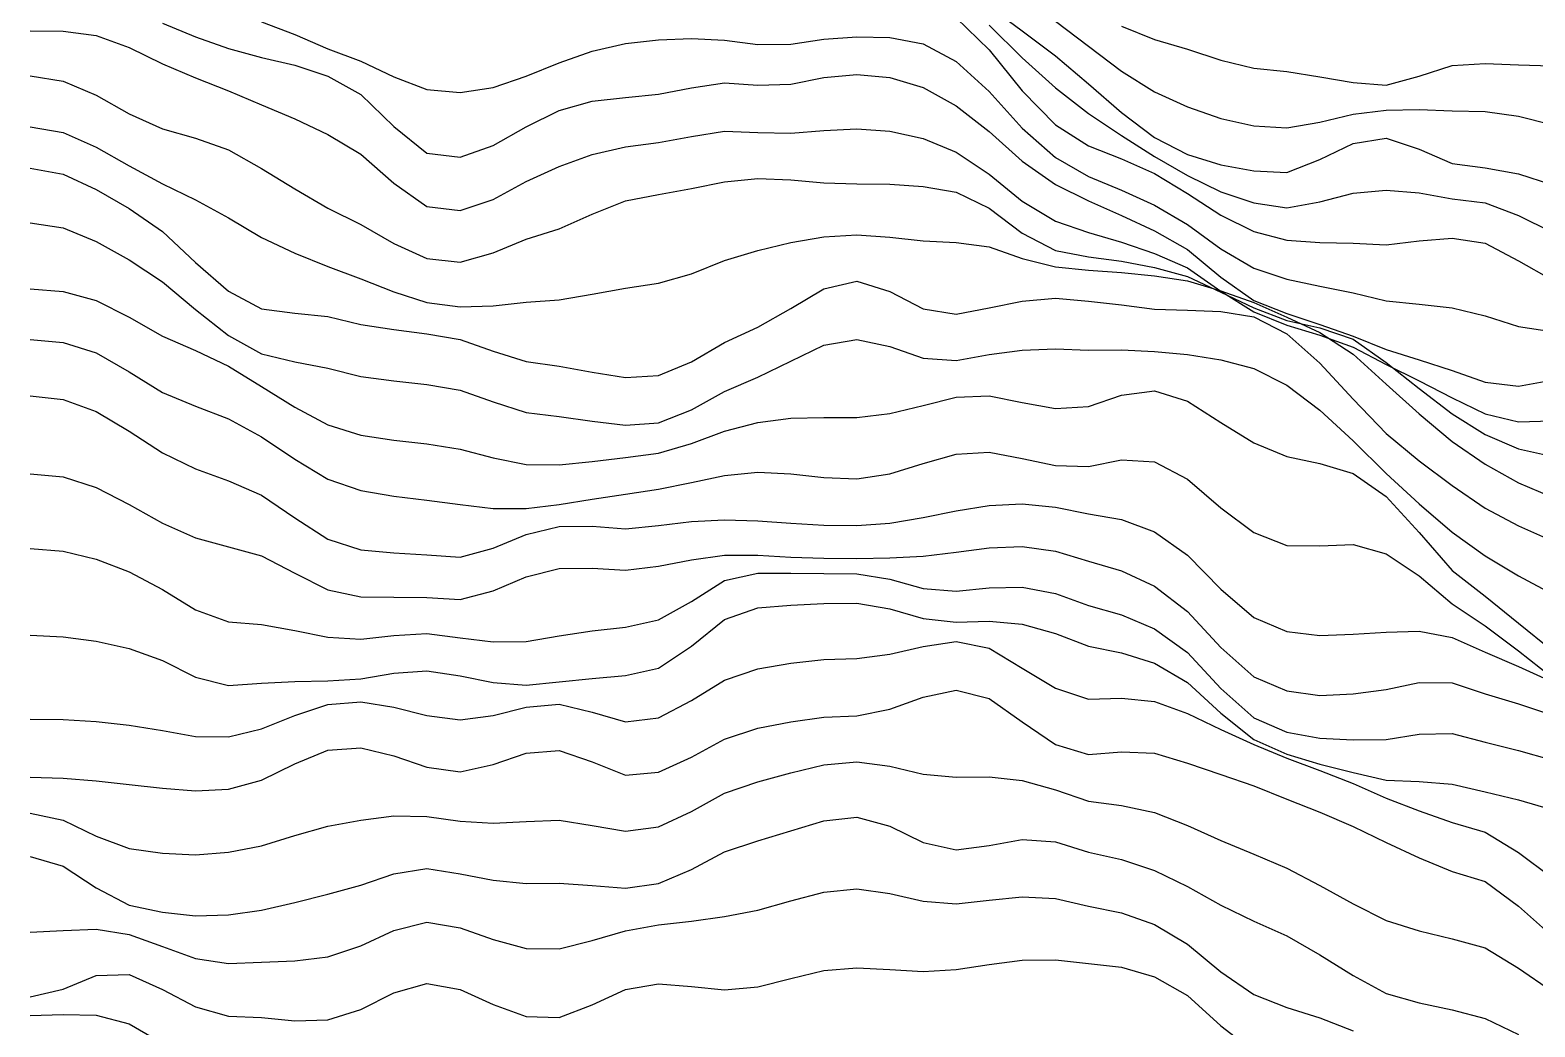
# Model space of a CAD drawing. Header units: metres. Extents: x 0 to 1200, y 54 to 769.
# Drawn here: x 0 to 182.6, y 176.8 to 297.8 of the extents above; entities that cross this region are included whole.
import ezdxf

# ---------------------------------------------------------------- set-up
doc = ezdxf.new("R2010")
doc.units = ezdxf.units.M

msp = doc.modelspace()

# ---------------------------------------------------------------- linework, layer by layer
for p, q in [((116.388016, 300.7182), (120.4014, 297.75162)), ((0, 297.76056), (4.013378, 297.68835)), ((4.013378, 297.68835), (8.026756, 297.17798)), ((16.053513, 298.68954), (20.06689, 296.99707)), ((28.093647, 298.8362), (32.107025, 297.28635)), ((112.37463, 299.31473), (116.388016, 295.41843)), ((116.388016, 298.44873), (120.4014, 294.48315)), ((120.4014, 297.75162), (124.41478, 294.69678)), ((124.41478, 298.91458), (128.42816, 295.8671)), ((132.44154, 298.32196), (136.45493, 296.70282)), ((8.026756, 297.17798), (12.040134, 295.71405)), ((20.06689, 296.99707), (24.080269, 295.59912)), ((32.107025, 297.28635), (36.120403, 295.57822)), ((68.22743, 295.2629), (72.240814, 296.194)), ((72.240814, 296.194), (76.254196, 296.6711)), ((76.254196, 296.6711), (80.26758, 296.81857)), ((80.26758, 296.81857), (84.28096, 296.6267)), ((84.28096, 296.6267), (88.29434, 296.08432)), ((88.29434, 296.08432), (92.307724, 296.12067)), ((92.307724, 296.12067), (96.321106, 296.72897)), ((96.321106, 296.72897), (100.33449, 297.024)), ((100.33449, 297.024), (104.34787, 296.9297)), ((104.34787, 296.9297), (108.36125, 296.16257)), ((108.36125, 296.16257), (112.37463, 294.01263)), ((128.42816, 295.8671), (132.44154, 292.8614)), ((136.45493, 296.70282), (140.4683, 295.52878)), ((12.040134, 295.71405), (16.053513, 293.72116)), ((24.080269, 295.59912), (28.093647, 294.5225)), ((28.093647, 294.5225), (32.107025, 293.5733)), ((36.120403, 295.57822), (40.13378, 294.06393)), ((40.13378, 294.06393), (44.14716, 292.15216)), ((64.21405, 293.85016), (68.22743, 295.2629)), ((112.37463, 294.01263), (116.388016, 290.37097)), ((116.388016, 295.41843), (120.4014, 290.46912)), ((120.4014, 294.48315), (124.41478, 290.82916)), ((124.41478, 294.69678), (128.42816, 291.32803)), ((140.4683, 295.52878), (144.48169, 294.17804)), ((144.48169, 294.17804), (148.49507, 293.2164)), ((0, 292.27676), (4.013378, 291.63644)), ((16.053513, 293.72116), (20.06689, 292.04706)), ((32.107025, 293.5733), (36.120403, 292.25946)), ((36.120403, 292.25946), (40.13378, 290.00195)), ((56.187294, 290.8751), (60.200672, 292.2246)), ((60.200672, 292.2246), (64.21405, 293.85016)), ((96.321106, 292.08124), (100.33449, 292.46063)), ((100.33449, 292.46063), (104.34787, 292.08307)), ((132.44154, 292.8614), (136.45493, 290.3239)), ((148.49507, 293.2164), (152.50845, 292.82233)), ((152.50845, 292.82233), (156.52184, 292.17877)), ((156.52184, 292.17877), (160.53522, 291.46402)), ((164.5486, 291.16656), (168.56198, 292.23358)), ((168.56198, 292.23358), (172.57536, 293.52704)), ((172.57536, 293.52704), (176.58875, 293.77417)), ((176.58875, 293.77417), (180.60213, 293.61282)), ((180.60213, 293.61282), (184.61551, 293.50287)), ((4.013378, 291.63644), (8.026756, 289.9184)), ((20.06689, 292.04706), (24.080269, 290.4552)), ((24.080269, 290.4552), (28.093647, 288.75943)), ((44.14716, 292.15216), (48.160538, 290.63092)), ((48.160538, 290.63092), (52.173916, 290.2516)), ((52.173916, 290.2516), (56.187294, 290.8751)), ((76.254196, 290.05014), (80.26758, 290.81503)), ((80.26758, 290.81503), (84.28096, 291.43335)), ((84.28096, 291.43335), (88.29434, 291.13055)), ((88.29434, 291.13055), (92.307724, 291.27182)), ((92.307724, 291.27182), (96.321106, 292.08124)), ((104.34787, 292.08307), (108.36125, 290.85764)), ((108.36125, 290.85764), (112.37463, 288.6427)), ((116.388016, 290.37097), (120.4014, 285.938)), ((120.4014, 290.46912), (124.41478, 286.34775)), ((124.41478, 290.82916), (128.42816, 287.72574)), ((128.42816, 291.32803), (132.44154, 287.84503)), ((160.53522, 291.46402), (164.5486, 291.16656)), ((8.026756, 289.9184), (12.040134, 287.687)), ((28.093647, 288.75943), (32.107025, 287.0573)), ((40.13378, 290.00195), (44.14716, 286.11084)), ((64.21405, 288.0718), (68.22743, 289.19595)), ((68.22743, 289.19595), (72.240814, 289.65338)), ((72.240814, 289.65338), (76.254196, 290.05014)), ((112.37463, 288.6427), (116.388016, 285.51062)), ((136.45493, 290.3239), (140.4683, 288.5108)), ((12.040134, 287.687), (16.053513, 285.8446)), ((32.107025, 287.0573), (36.120403, 285.15906)), ((60.200672, 286.1021), (64.21405, 288.0718)), ((128.42816, 287.72574), (132.44154, 285.03207)), ((132.44154, 287.84503), (136.45493, 284.79535)), ((140.4683, 288.5108), (144.48169, 287.10837)), ((144.48169, 287.10837), (148.49507, 286.2215)), ((156.52184, 286.65332), (160.53522, 287.6167)), ((160.53522, 287.6167), (164.5486, 288.11148)), ((164.5486, 288.11148), (168.56198, 288.18704)), ((168.56198, 288.18704), (172.57536, 288.03436)), ((172.57536, 288.03436), (176.58875, 287.93137)), ((176.58875, 287.93137), (180.60213, 287.36578)), ((180.60213, 287.36578), (184.61551, 286.37396)), ((0, 286.08374), (4.013378, 285.40408)), ((4.013378, 285.40408), (8.026756, 283.60678)), ((16.053513, 285.8446), (20.06689, 284.72244)), ((36.120403, 285.15906), (40.13378, 282.77707)), ((44.14716, 286.11084), (48.160538, 282.90796)), ((56.187294, 283.82486), (60.200672, 286.1021)), ((76.254196, 284.2033), (80.26758, 284.9311)), ((80.26758, 284.9311), (84.28096, 285.54953)), ((84.28096, 285.54953), (88.29434, 285.39578)), ((88.29434, 285.39578), (92.307724, 285.33612)), ((92.307724, 285.33612), (96.321106, 285.66223)), ((96.321106, 285.66223), (100.33449, 285.82767)), ((100.33449, 285.82767), (104.34787, 285.5658)), ((104.34787, 285.5658), (108.36125, 284.66858)), ((116.388016, 285.51062), (120.4014, 281.9098)), ((120.4014, 285.938), (124.41478, 282.35602)), ((124.41478, 286.34775), (128.42816, 283.78943)), ((132.44154, 285.03207), (136.45493, 282.48438)), ((148.49507, 286.2215), (152.50845, 285.96326)), ((152.50845, 285.96326), (156.52184, 286.65332)), ((8.026756, 283.60678), (12.040134, 281.33542)), ((20.06689, 284.72244), (24.080269, 283.30142)), ((24.080269, 283.30142), (28.093647, 281.01898)), ((52.173916, 282.4006), (56.187294, 283.82486)), ((68.22743, 282.72742), (72.240814, 283.667)), ((72.240814, 283.667), (76.254196, 284.2033)), ((108.36125, 284.66858), (112.37463, 282.9998)), ((128.42816, 283.78943), (132.44154, 282.2129)), ((136.45493, 284.79535), (140.4683, 282.71112)), ((156.52184, 282.12167), (160.53522, 284.07043)), ((160.53522, 284.07043), (164.5486, 284.69785)), ((164.5486, 284.69785), (168.56198, 283.39594)), ((168.56198, 283.39594), (172.57536, 281.62982)), ((12.040134, 281.33542), (16.053513, 279.18475)), ((40.13378, 282.77707), (44.14716, 279.25052)), ((48.160538, 282.90796), (52.173916, 282.4006)), ((60.200672, 279.45575), (64.21405, 281.2826)), ((64.21405, 281.2826), (68.22743, 282.72742)), ((112.37463, 282.9998), (116.388016, 280.34784)), ((120.4014, 281.9098), (124.41478, 279.0962)), ((124.41478, 282.35602), (128.42816, 280.06067)), ((132.44154, 282.2129), (136.45493, 280.43506)), ((136.45493, 282.48438), (140.4683, 280.16168)), ((140.4683, 282.71112), (144.48169, 281.4823)), ((144.48169, 281.4823), (148.49507, 280.7641)), ((152.50845, 280.56046), (156.52184, 282.12167)), ((172.57536, 281.62982), (176.58875, 281.11328)), ((0, 281.08066), (4.013378, 280.3576)), ((4.013378, 280.3576), (8.026756, 278.47626)), ((28.093647, 281.01898), (32.107025, 278.54425)), ((56.187294, 277.2864), (60.200672, 279.45575)), ((80.26758, 278.613), (84.28096, 279.42245)), ((84.28096, 279.42245), (88.29434, 279.8137)), ((88.29434, 279.8137), (92.307724, 279.6664)), ((92.307724, 279.6664), (96.321106, 279.31012)), ((116.388016, 280.34784), (120.4014, 277.04538)), ((128.42816, 280.06067), (132.44154, 278.40906)), ((136.45493, 280.43506), (140.4683, 278.0127)), ((140.4683, 280.16168), (144.48169, 278.20798)), ((148.49507, 280.7641), (152.50845, 280.56046)), ((176.58875, 281.11328), (180.60213, 280.39288)), ((180.60213, 280.39288), (184.61551, 279.08826)), ((8.026756, 278.47626), (12.040134, 276.1756)), ((16.053513, 279.18475), (20.06689, 277.2138)), ((32.107025, 278.54425), (36.120403, 276.22177)), ((44.14716, 279.25052), (48.160538, 276.4158)), ((72.240814, 277.1239), (76.254196, 277.8736)), ((76.254196, 277.8736), (80.26758, 278.613)), ((96.321106, 279.31012), (100.33449, 279.15027)), ((100.33449, 279.15027), (104.34787, 279.11984)), ((104.34787, 279.11984), (108.36125, 278.8483)), ((108.36125, 278.8483), (112.37463, 278.1388)), ((112.37463, 278.1388), (116.388016, 276.22406)), ((124.41478, 279.0962), (128.42816, 277.11703)), ((132.44154, 278.40906), (136.45493, 276.5959)), ((140.4683, 278.0127), (144.48169, 275.37225)), ((144.48169, 278.20798), (148.49507, 276.85367)), ((156.52184, 276.97195), (160.53522, 278.05124)), ((160.53522, 278.05124), (164.5486, 278.41125)), ((164.5486, 278.41125), (168.56198, 278.06003)), ((168.56198, 278.06003), (172.57536, 277.36606)), ((12.040134, 276.1756), (16.053513, 273.3654)), ((20.06689, 277.2138), (24.080269, 275.04178)), ((36.120403, 276.22177), (40.13378, 274.22958)), ((48.160538, 276.4158), (52.173916, 275.9174)), ((52.173916, 275.9174), (56.187294, 277.2864)), ((68.22743, 275.47766), (72.240814, 277.1239)), ((116.388016, 276.22406), (120.4014, 273.17816)), ((120.4014, 277.04538), (124.41478, 274.64865)), ((128.42816, 277.11703), (132.44154, 275.31677)), ((136.45493, 276.5959), (140.4683, 274.2384)), ((148.49507, 276.85367), (152.50845, 276.25235)), ((152.50845, 276.25235), (156.52184, 276.97195)), ((172.57536, 277.36606), (176.58875, 276.84537)), ((176.58875, 276.84537), (180.60213, 275.3409)), ((0, 274.4502), (4.013378, 273.8359)), ((24.080269, 275.04178), (28.093647, 272.64908)), ((40.13378, 274.22958), (44.14716, 271.9146)), ((64.21405, 273.72253), (68.22743, 275.47766)), ((124.41478, 274.64865), (128.42816, 273.27448)), ((132.44154, 275.31677), (136.45493, 273.4446)), ((140.4683, 274.2384), (144.48169, 271.27185)), ((144.48169, 275.37225), (148.49507, 273.38055)), ((180.60213, 275.3409), (184.61551, 273.34598)), ((4.013378, 273.8359), (8.026756, 272.1704)), ((8.026756, 272.1704), (12.040134, 269.9586)), ((16.053513, 273.3654), (20.06689, 269.6295)), ((28.093647, 272.64908), (32.107025, 270.75305)), ((56.187294, 270.77518), (60.200672, 272.46655)), ((60.200672, 272.46655), (64.21405, 273.72253)), ((92.307724, 272.02728), (96.321106, 272.73392)), ((96.321106, 272.73392), (100.33449, 272.96393)), ((100.33449, 272.96393), (104.34787, 272.70728)), ((104.34787, 272.70728), (108.36125, 272.23853)), ((108.36125, 272.23853), (112.37463, 272.0536)), ((120.4014, 273.17816), (124.41478, 271.0896)), ((128.42816, 273.27448), (132.44154, 272.07687)), ((136.45493, 273.4446), (140.4683, 271.19873)), ((148.49507, 273.38055), (152.50845, 272.34775)), ((152.50845, 272.34775), (156.52184, 272.0287)), ((164.5486, 271.77393), (168.56198, 272.25766)), ((168.56198, 272.25766), (172.57536, 272.58484)), ((172.57536, 272.58484), (176.58875, 271.97452)), ((32.107025, 270.75305), (36.120403, 269.1315)), ((44.14716, 271.9146), (48.160538, 270.092)), ((52.173916, 269.66272), (56.187294, 270.77518)), ((84.28096, 269.84692), (88.29434, 271.07974)), ((88.29434, 271.07974), (92.307724, 272.02728)), ((112.37463, 272.0536), (116.388016, 271.50494)), ((116.388016, 271.50494), (120.4014, 270.10565)), ((124.41478, 271.0896), (128.42816, 270.30682)), ((128.42816, 270.30682), (132.44154, 269.78033)), ((132.44154, 272.07687), (136.45493, 270.71857)), ((136.45493, 270.71857), (140.4683, 268.95575)), ((140.4683, 271.19873), (144.48169, 267.8279)), ((144.48169, 271.27185), (148.49507, 268.9101)), ((156.52184, 272.0287), (160.53522, 271.94592)), ((160.53522, 271.94592), (164.5486, 271.77393)), ((176.58875, 271.97452), (180.60213, 269.81595)), ((12.040134, 269.9586), (16.053513, 267.26065)), ((20.06689, 269.6295), (24.080269, 266.15298)), ((36.120403, 269.1315), (40.13378, 267.6421)), ((48.160538, 270.092), (52.173916, 269.66272)), ((80.26758, 268.25946), (84.28096, 269.84692)), ((120.4014, 270.10565), (124.41478, 269.0941)), ((124.41478, 269.0941), (128.42816, 268.6709)), ((128.42816, 268.6709), (132.44154, 268.41534)), ((132.44154, 269.78033), (136.45493, 269.0305)), ((136.45493, 269.0305), (140.4683, 267.91492)), ((140.4683, 268.95575), (144.48169, 266.13574)), ((148.49507, 268.9101), (152.50845, 267.5987)), ((180.60213, 269.81595), (184.61551, 267.56265)), ((16.053513, 267.26065), (20.06689, 263.9267)), ((40.13378, 267.6421), (44.14716, 266.05615)), ((72.240814, 266.5127), (76.254196, 267.09122)), ((76.254196, 267.09122), (80.26758, 268.25946)), ((96.321106, 266.44016), (100.33449, 267.33398)), ((100.33449, 267.33398), (104.34787, 266.10355)), ((132.44154, 268.41534), (136.45493, 267.98386)), ((136.45493, 267.98386), (140.4683, 267.3871)), ((140.4683, 267.91492), (144.48169, 266.0107)), ((140.4683, 267.3871), (144.48169, 266.19205)), ((144.48169, 267.8279), (148.49507, 265.01523)), ((152.50845, 267.5987), (156.52184, 266.7378)), ((156.52184, 266.7378), (160.53522, 265.9278)), ((0, 266.43433), (4.013378, 266.1137)), ((4.013378, 266.1137), (8.026756, 265.01086)), ((8.026756, 265.01086), (12.040134, 262.96445)), ((24.080269, 266.15298), (28.093647, 264.00104)), ((44.14716, 266.05615), (48.160538, 264.76553)), ((56.187294, 264.3585), (60.200672, 264.7973)), ((60.200672, 264.7973), (64.21405, 265.09476)), ((64.21405, 265.09476), (68.22743, 265.7581)), ((68.22743, 265.7581), (72.240814, 266.5127)), ((92.307724, 264.04755), (96.321106, 266.44016)), ((104.34787, 266.10355), (108.36125, 264.00488)), ((116.388016, 264.134), (120.4014, 264.9415)), ((120.4014, 264.9415), (124.41478, 265.30212)), ((124.41478, 265.30212), (128.42816, 264.9426)), ((128.42816, 264.9426), (132.44154, 264.47003)), ((144.48169, 266.19205), (148.49507, 264.74817)), ((144.48169, 266.13574), (148.49507, 263.63516)), ((144.48169, 266.0107), (148.49507, 264.10825)), ((148.49507, 265.01523), (152.50845, 263.43555)), ((160.53522, 265.9278), (164.5486, 264.9777)), ((164.5486, 264.9777), (168.56198, 264.57767)), ((12.040134, 262.96445), (16.053513, 260.6807)), ((20.06689, 263.9267), (24.080269, 260.7595)), ((28.093647, 264.00104), (32.107025, 263.4635)), ((32.107025, 263.4635), (36.120403, 263.071)), ((36.120403, 263.071), (40.13378, 262.0948)), ((48.160538, 264.76553), (52.173916, 264.22827)), ((52.173916, 264.22827), (56.187294, 264.3585)), ((88.29434, 261.76242), (92.307724, 264.04755)), ((108.36125, 264.00488), (112.37463, 263.33173)), ((112.37463, 263.33173), (116.388016, 264.134)), ((132.44154, 264.47003), (136.45493, 263.9566)), ((136.45493, 263.9566), (140.4683, 263.8187)), ((140.4683, 263.8187), (144.48169, 263.68372)), ((144.48169, 263.68372), (148.49507, 263.03854)), ((148.49507, 264.74817), (152.50845, 262.98022)), ((148.49507, 264.10825), (152.50845, 262.561)), ((148.49507, 263.63516), (152.50845, 262.02188)), ((148.49507, 263.03854), (152.50845, 260.95874)), ((152.50845, 263.43555), (156.52184, 262.0872)), ((152.50845, 262.98022), (156.52184, 261.1023)), ((168.56198, 264.57767), (172.57536, 264.10602)), ((172.57536, 264.10602), (176.58875, 263.123)), ((176.58875, 263.123), (180.60213, 261.84836)), ((40.13378, 262.0948), (44.14716, 261.47375)), ((44.14716, 261.47375), (48.160538, 260.96948)), ((84.28096, 259.90594), (88.29434, 261.76242)), ((152.50845, 262.561), (156.52184, 261.69974)), ((152.50845, 262.02188), (156.52184, 260.80762)), ((156.52184, 262.0872), (160.53522, 260.65512)), ((156.52184, 261.69974), (160.53522, 260.3095)), ((180.60213, 261.84836), (184.61551, 261.22366)), ((0, 260.28033), (4.013378, 259.90613)), ((4.013378, 259.90613), (8.026756, 258.6382)), ((16.053513, 260.6807), (20.06689, 258.93124)), ((24.080269, 260.7595), (28.093647, 258.51752)), ((48.160538, 260.96948), (52.173916, 260.27106)), ((52.173916, 260.27106), (56.187294, 258.86774)), ((80.26758, 257.55515), (84.28096, 259.90594)), ((92.307724, 257.63043), (96.321106, 259.57285)), ((96.321106, 259.57285), (100.33449, 260.2874)), ((100.33449, 260.2874), (104.34787, 259.4278)), ((104.34787, 259.4278), (108.36125, 258.00732)), ((152.50845, 260.95874), (156.52184, 257.38196)), ((156.52184, 261.1023), (160.53522, 258.49268)), ((156.52184, 260.80762), (160.53522, 259.34912)), ((160.53522, 260.65512), (164.5486, 259.0599)), ((160.53522, 260.3095), (164.5486, 257.47223)), ((160.53522, 259.34912), (164.5486, 257.25372)), ((8.026756, 258.6382), (12.040134, 256.33167)), ((20.06689, 258.93124), (24.080269, 257.03583)), ((28.093647, 258.51752), (32.107025, 257.54636)), ((32.107025, 257.54636), (36.120403, 256.78894)), ((56.187294, 258.86774), (60.200672, 257.5959)), ((60.200672, 257.5959), (64.21405, 257.04373)), ((76.254196, 255.90869), (80.26758, 257.55515)), ((88.29434, 255.68117), (92.307724, 257.63043)), ((108.36125, 258.00732), (112.37463, 257.72058)), ((112.37463, 257.72058), (116.388016, 258.43713)), ((116.388016, 258.43713), (120.4014, 258.97006)), ((120.4014, 258.97006), (124.41478, 259.14682)), ((124.41478, 259.14682), (128.42816, 258.96268)), ((128.42816, 258.96268), (132.44154, 258.99918)), ((132.44154, 258.99918), (136.45493, 258.7983)), ((136.45493, 258.7983), (140.4683, 258.4507)), ((140.4683, 258.4507), (144.48169, 257.7923)), ((144.48169, 257.7923), (148.49507, 256.74753)), ((160.53522, 258.49268), (164.5486, 254.85048)), ((164.5486, 259.0599), (168.56198, 257.81177)), ((168.56198, 257.81177), (172.57536, 256.5042)), ((12.040134, 256.33167), (16.053513, 253.85426)), ((24.080269, 257.03583), (28.093647, 254.5626)), ((36.120403, 256.78894), (40.13378, 255.7839)), ((40.13378, 255.7839), (44.14716, 255.24469)), ((64.21405, 257.04373), (68.22743, 256.30392)), ((68.22743, 256.30392), (72.240814, 255.64517)), ((72.240814, 255.64517), (76.254196, 255.90869)), ((84.28096, 253.94057), (88.29434, 255.68117)), ((148.49507, 256.74753), (152.50845, 254.74347)), ((156.52184, 257.38196), (160.53522, 253.0243)), ((164.5486, 257.47223), (168.56198, 254.33038)), ((164.5486, 257.25372), (168.56198, 255.24722)), ((172.57536, 256.5042), (176.58875, 255.09872)), ((16.053513, 253.85426), (20.06689, 252.18465)), ((28.093647, 254.5626), (32.107025, 252.03375)), ((44.14716, 255.24469), (48.160538, 254.82037)), ((48.160538, 254.82037), (52.173916, 254.12567)), ((52.173916, 254.12567), (56.187294, 252.69275)), ((80.26758, 251.72974), (84.28096, 253.94057)), ((132.44154, 253.52048), (136.45493, 254.04164)), ((136.45493, 254.04164), (140.4683, 252.77931)), ((152.50845, 254.74347), (156.52184, 251.70833)), ((164.5486, 254.85048), (168.56198, 251.25943)), ((168.56198, 255.24722), (172.57536, 253.1835)), ((168.56198, 254.33038), (172.57536, 251.23708)), ((176.58875, 255.09872), (180.60213, 254.62083)), ((180.60213, 254.62083), (184.61551, 255.3123)), ((0, 253.44144), (4.013378, 252.98602)), ((4.013378, 252.98602), (8.026756, 251.54512)), ((20.06689, 252.18465), (24.080269, 250.61824)), ((32.107025, 252.03375), (36.120403, 249.90262)), ((56.187294, 252.69275), (60.200672, 251.40631)), ((104.34787, 251.27383), (108.36125, 252.26588)), ((108.36125, 252.26588), (112.37463, 253.27072)), ((112.37463, 253.27072), (116.388016, 253.43863)), ((116.388016, 253.43863), (120.4014, 252.63052)), ((120.4014, 252.63052), (124.41478, 251.90332)), ((124.41478, 251.90332), (128.42816, 252.12524)), ((128.42816, 252.12524), (132.44154, 253.52048)), ((140.4683, 252.77931), (144.48169, 250.19269)), ((160.53522, 253.0243), (164.5486, 248.85071)), ((172.57536, 253.1835), (176.58875, 251.2552)), ((8.026756, 251.54512), (12.040134, 249.1316)), ((24.080269, 250.61824), (28.093647, 248.4513)), ((60.200672, 251.40631), (64.21405, 250.90302)), ((64.21405, 250.90302), (68.22743, 250.33371)), ((68.22743, 250.33371), (72.240814, 249.85661)), ((76.254196, 250.16693), (80.26758, 251.72974)), ((84.28096, 249.12088), (88.29434, 250.21103)), ((88.29434, 250.21103), (92.307724, 250.69826)), ((92.307724, 250.69826), (96.321106, 250.80524)), ((96.321106, 250.80524), (100.33449, 250.79924)), ((100.33449, 250.79924), (104.34787, 251.27383)), ((144.48169, 250.19269), (148.49507, 247.71646)), ((156.52184, 251.70833), (160.53522, 247.95174)), ((168.56198, 251.25943), (172.57536, 247.89337)), ((172.57536, 251.23708), (176.58875, 248.75223)), ((176.58875, 251.2552), (180.60213, 250.25743)), ((180.60213, 250.25743), (184.61551, 250.38956)), ((12.040134, 249.1316), (16.053513, 246.51357)), ((28.093647, 248.4513), (32.107025, 245.75757)), ((36.120403, 249.90262), (40.13378, 248.64337)), ((40.13378, 248.64337), (44.14716, 248.04091)), ((72.240814, 249.85661), (76.254196, 250.16693)), ((80.26758, 247.6292), (84.28096, 249.12088)), ((164.5486, 248.85071), (168.56198, 245.52165)), ((176.58875, 248.75223), (180.60213, 246.99927)), ((44.14716, 248.04091), (48.160538, 247.60886)), ((48.160538, 247.60886), (52.173916, 246.96835)), ((52.173916, 246.96835), (56.187294, 245.90233)), ((76.254196, 246.47961), (80.26758, 247.6292)), ((112.37463, 246.35248), (116.388016, 246.58615)), ((116.388016, 246.58615), (120.4014, 245.82214)), ((148.49507, 247.71646), (152.50845, 246.04503)), ((160.53522, 247.95174), (164.5486, 243.98987)), ((172.57536, 247.89337), (176.58875, 245.1221)), ((180.60213, 246.99927), (184.61551, 246.08725)), ((16.053513, 246.51357), (20.06689, 244.57907)), ((32.107025, 245.75757), (36.120403, 243.32718)), ((56.187294, 245.90233), (60.200672, 245.10696)), ((60.200672, 245.10696), (64.21405, 245.06487)), ((64.21405, 245.06487), (68.22743, 245.44527)), ((68.22743, 245.44527), (72.240814, 245.92673)), ((72.240814, 245.92673), (76.254196, 246.47961)), ((104.34787, 243.95676), (108.36125, 245.19522)), ((108.36125, 245.19522), (112.37463, 246.35248)), ((120.4014, 245.82214), (124.41478, 244.98468)), ((124.41478, 244.98468), (128.42816, 244.85199)), ((128.42816, 244.85199), (132.44154, 245.63948)), ((132.44154, 245.63948), (136.45493, 245.40765)), ((136.45493, 245.40765), (140.4683, 243.29628)), ((152.50845, 246.04503), (156.52184, 245.2229)), ((156.52184, 245.2229), (160.53522, 244.0111)), ((168.56198, 245.52165), (172.57536, 242.55627)), ((176.58875, 245.1221), (180.60213, 242.87656)), ((0, 243.97903), (4.013378, 243.57558)), ((4.013378, 243.57558), (8.026756, 242.31651)), ((20.06689, 244.57907), (24.080269, 243.11385)), ((24.080269, 243.11385), (28.093647, 241.34969)), ((36.120403, 243.32718), (40.13378, 241.91818)), ((76.254196, 242.0909), (80.26758, 242.92711)), ((80.26758, 242.92711), (84.28096, 243.77559)), ((84.28096, 243.77559), (88.29434, 244.15878)), ((88.29434, 244.15878), (92.307724, 243.9556)), ((92.307724, 243.9556), (96.321106, 243.53352)), ((96.321106, 243.53352), (100.33449, 243.35115)), ((100.33449, 243.35115), (104.34787, 243.95676)), ((140.4683, 243.29628), (144.48169, 239.83232)), ((160.53522, 244.0111), (164.5486, 241.22208)), ((164.5486, 243.98987), (168.56198, 240.30191)), ((180.60213, 242.87656), (184.61551, 241.1593)), ((8.026756, 242.31651), (12.040134, 240.24303)), ((28.093647, 241.34969), (32.107025, 238.59937)), ((40.13378, 241.91818), (44.14716, 241.2365)), ((44.14716, 241.2365), (48.160538, 240.77306)), ((68.22743, 240.89316), (72.240814, 241.48671)), ((72.240814, 241.48671), (76.254196, 242.0909)), ((164.5486, 241.22208), (168.56198, 236.8302)), ((172.57536, 242.55627), (176.58875, 239.79349)), ((12.040134, 240.24303), (16.053513, 237.95493)), ((48.160538, 240.77306), (52.173916, 240.2206)), ((52.173916, 240.2206), (56.187294, 239.76962)), ((56.187294, 239.76962), (60.200672, 239.75897)), ((60.200672, 239.75897), (64.21405, 240.2425)), ((64.21405, 240.2425), (68.22743, 240.89316)), ((108.36125, 238.6458), (112.37463, 239.4698)), ((112.37463, 239.4698), (116.388016, 240.11945)), ((116.388016, 240.11945), (120.4014, 240.32541)), ((120.4014, 240.32541), (124.41478, 239.9267)), ((124.41478, 239.9267), (128.42816, 239.09422)), ((144.48169, 239.83232), (148.49507, 236.82677)), ((168.56198, 240.30191), (172.57536, 236.86711)), ((176.58875, 239.79349), (180.60213, 237.63603)), ((16.053513, 237.95493), (20.06689, 236.20079)), ((32.107025, 238.59937), (36.120403, 236.03224)), ((60.200672, 236.59323), (64.21405, 237.5774)), ((64.21405, 237.5774), (68.22743, 237.59122)), ((68.22743, 237.59122), (72.240814, 237.29741)), ((72.240814, 237.29741), (76.254196, 237.70613)), ((76.254196, 237.70613), (80.26758, 238.17827)), ((80.26758, 238.17827), (84.28096, 238.37257)), ((84.28096, 238.37257), (88.29434, 238.23624)), ((88.29434, 238.23624), (92.307724, 237.94986)), ((92.307724, 237.94986), (96.321106, 237.73776)), ((96.321106, 237.73776), (100.33449, 237.66763)), ((100.33449, 237.66763), (104.34787, 237.96765)), ((104.34787, 237.96765), (108.36125, 238.6458)), ((128.42816, 239.09422), (132.44154, 238.42732)), ((132.44154, 238.42732), (136.45493, 236.9266)), ((180.60213, 237.63603), (184.61551, 235.88338)), ((20.06689, 236.20079), (24.080269, 235.09692)), ((36.120403, 236.03224), (40.13378, 234.73892)), ((56.187294, 234.9301), (60.200672, 236.59323)), ((136.45493, 236.9266), (140.4683, 234.10359)), ((148.49507, 236.82677), (152.50845, 235.26144)), ((168.56198, 236.8302), (172.57536, 232.21034)), ((172.57536, 236.86711), (176.58875, 233.99078)), ((0, 234.87476), (4.013378, 234.55551)), ((4.013378, 234.55551), (8.026756, 233.59142)), ((24.080269, 235.09692), (28.093647, 233.98471)), ((28.093647, 233.98471), (32.107025, 231.89111)), ((40.13378, 234.73892), (44.14716, 234.35226)), ((44.14716, 234.35226), (48.160538, 234.12613)), ((48.160538, 234.12613), (52.173916, 233.84964)), ((52.173916, 233.84964), (56.187294, 234.9301)), ((80.26758, 233.52869), (84.28096, 234.06805)), ((84.28096, 234.06805), (88.29434, 234.07228)), ((88.29434, 234.07228), (92.307724, 233.8608)), ((92.307724, 233.8608), (96.321106, 233.73526)), ((100.33449, 233.69777), (104.34787, 233.76048)), ((104.34787, 233.76048), (108.36125, 233.97339)), ((108.36125, 233.97339), (112.37463, 234.43192)), ((112.37463, 234.43192), (116.388016, 234.96371)), ((116.388016, 234.96371), (120.4014, 235.13805)), ((120.4014, 235.13805), (124.41478, 234.572)), ((124.41478, 234.572), (128.42816, 233.34663)), ((140.4683, 234.10359), (144.48169, 229.948)), ((152.50845, 235.26144), (156.52184, 235.2264)), ((156.52184, 235.2264), (160.53522, 235.37842)), ((160.53522, 235.37842), (164.5486, 234.26547)), ((164.5486, 234.26547), (168.56198, 231.57071)), ((176.58875, 233.99078), (180.60213, 231.55917)), ((8.026756, 233.59142), (12.040134, 232.06734)), ((12.040134, 232.06734), (16.053513, 229.92824)), ((60.200672, 231.43674), (64.21405, 232.48065)), ((64.21405, 232.48065), (68.22743, 232.52545)), ((68.22743, 232.52545), (72.240814, 232.25998)), ((72.240814, 232.25998), (76.254196, 232.76534)), ((76.254196, 232.76534), (80.26758, 233.52869)), ((84.28096, 231.02011), (88.29434, 231.91418)), ((88.29434, 231.91418), (92.307724, 231.90271)), ((96.321106, 233.73526), (100.33449, 233.69777)), ((128.42816, 233.34663), (132.44154, 232.19641)), ((132.44154, 232.19641), (136.45493, 230.3062)), ((172.57536, 232.21034), (176.58875, 229.0914)), ((32.107025, 231.89111), (36.120403, 229.88873)), ((56.187294, 229.7536), (60.200672, 231.43674)), ((80.26758, 228.46693), (84.28096, 231.02011)), ((92.307724, 231.90271), (96.321106, 231.8399)), ((96.321106, 231.8399), (100.33449, 231.80528)), ((100.33449, 231.80528), (104.34787, 231.15332)), ((104.34787, 231.15332), (108.36125, 230.04706)), ((112.37463, 229.70885), (116.388016, 230.10358)), ((116.388016, 230.10358), (120.4014, 230.18124)), ((120.4014, 230.18124), (124.41478, 229.41989)), ((136.45493, 230.3062), (140.4683, 227.24307)), ((168.56198, 231.57071), (172.57536, 228.17838)), ((180.60213, 231.55917), (184.61551, 229.43854)), ((16.053513, 229.92824), (20.06689, 227.43385)), ((36.120403, 229.88873), (40.13378, 229.01656)), ((40.13378, 229.01656), (44.14716, 228.9851)), ((44.14716, 228.9851), (48.160538, 228.95563)), ((48.160538, 228.95563), (52.173916, 228.68597)), ((52.173916, 228.68597), (56.187294, 229.7536)), ((76.254196, 226.22621), (80.26758, 228.46693)), ((108.36125, 230.04706), (112.37463, 229.70885)), ((124.41478, 229.41989), (128.42816, 227.97885)), ((144.48169, 229.948), (148.49507, 226.52866)), ((176.58875, 229.0914), (180.60213, 225.83676)), ((20.06689, 227.43385), (24.080269, 225.99037)), ((84.28096, 226.26505), (88.29434, 227.67421)), ((88.29434, 227.67421), (92.307724, 228.0293)), ((92.307724, 228.0293), (96.321106, 228.20642)), ((96.321106, 228.20642), (100.33449, 228.24574)), ((100.33449, 228.24574), (104.34787, 227.56686)), ((104.34787, 227.56686), (108.36125, 226.38855)), ((128.42816, 227.97885), (132.44154, 226.84348)), ((132.44154, 226.84348), (136.45493, 225.12341)), ((140.4683, 227.24307), (144.48169, 222.86919)), ((148.49507, 226.52866), (152.50845, 224.81825)), ((172.57536, 228.17838), (176.58875, 225.49695)), ((24.080269, 225.99037), (28.093647, 225.67667)), ((28.093647, 225.67667), (32.107025, 224.93875)), ((32.107025, 224.93875), (36.120403, 224.1343)), ((64.21405, 224.29727), (68.22743, 224.8929)), ((68.22743, 224.8929), (72.240814, 225.36209)), ((72.240814, 225.36209), (76.254196, 226.22621)), ((80.26758, 223.05463), (84.28096, 226.26505)), ((108.36125, 226.38855), (112.37463, 225.93549)), ((112.37463, 225.93549), (116.388016, 226.07251)), ((116.388016, 226.07251), (120.4014, 225.7148)), ((120.4014, 225.7148), (124.41478, 224.57834)), ((136.45493, 225.12341), (140.4683, 222.24728)), ((152.50845, 224.81825), (156.52184, 224.32626)), ((160.53522, 224.5072), (164.5486, 224.72867)), ((164.5486, 224.72867), (168.56198, 224.86185)), ((168.56198, 224.86185), (172.57536, 224.08705)), ((176.58875, 225.49695), (180.60213, 222.48126)), ((180.60213, 225.83676), (184.61551, 222.59122)), ((0, 224.36313), (4.013378, 224.18376)), ((4.013378, 224.18376), (8.026756, 223.63887)), ((8.026756, 223.63887), (12.040134, 222.75977)), ((36.120403, 224.1343), (40.13378, 223.87718)), ((40.13378, 223.87718), (44.14716, 224.33798)), ((44.14716, 224.33798), (48.160538, 224.58206)), ((48.160538, 224.58206), (52.173916, 224.06181)), ((52.173916, 224.06181), (56.187294, 223.55347)), ((56.187294, 223.55347), (60.200672, 223.60522)), ((60.200672, 223.60522), (64.21405, 224.29727)), ((76.254196, 220.37866), (80.26758, 223.05463)), ((104.34787, 222.04945), (108.36125, 222.98581)), ((108.36125, 222.98581), (112.37463, 223.59404)), ((112.37463, 223.59404), (116.388016, 222.78487)), ((116.388016, 222.78487), (120.4014, 220.38109)), ((124.41478, 224.57834), (128.42816, 223.05345)), ((128.42816, 223.05345), (132.44154, 222.2142)), ((144.48169, 222.86919), (148.49507, 219.32755)), ((156.52184, 224.32626), (160.53522, 224.5072)), ((172.57536, 224.08705), (176.58875, 222.28891)), ((12.040134, 222.75977), (16.053513, 221.27888)), ((16.053513, 221.27888), (20.06689, 219.25362)), ((88.29434, 220.28168), (92.307724, 220.96295)), ((92.307724, 220.96295), (96.321106, 221.40723)), ((96.321106, 221.40723), (100.33449, 221.54556)), ((100.33449, 221.54556), (104.34787, 222.04945)), ((132.44154, 222.2142), (136.45493, 220.97023)), ((136.45493, 220.97023), (140.4683, 218.63582)), ((140.4683, 222.24728), (144.48169, 217.91226)), ((176.58875, 222.28891), (180.60213, 220.55103)), ((180.60213, 222.48126), (184.61551, 219.31999)), ((20.06689, 219.25362), (24.080269, 218.24228)), ((40.13378, 219.08348), (44.14716, 219.75632)), ((44.14716, 219.75632), (48.160538, 220.02231)), ((48.160538, 220.02231), (52.173916, 219.43259)), ((52.173916, 219.43259), (56.187294, 218.61224)), ((68.22743, 219.09665), (72.240814, 219.45987)), ((72.240814, 219.45987), (76.254196, 220.37866)), ((84.28096, 218.89986), (88.29434, 220.28168)), ((120.4014, 220.38109), (124.41478, 217.93445)), ((148.49507, 219.32755), (152.50845, 217.60275)), ((180.60213, 220.55103), (184.61551, 218.74048)), ((24.080269, 218.24228), (28.093647, 218.54158)), ((28.093647, 218.54158), (32.107025, 218.73866)), ((32.107025, 218.73866), (36.120403, 218.8211)), ((36.120403, 218.8211), (40.13378, 219.08348)), ((56.187294, 218.61224), (60.200672, 218.2811)), ((60.200672, 218.2811), (64.21405, 218.70232)), ((64.21405, 218.70232), (68.22743, 219.09665)), ((80.26758, 216.42767), (84.28096, 218.89986)), ((108.36125, 216.82695), (112.37463, 217.69728)), ((112.37463, 217.69728), (116.388016, 216.68475)), ((124.41478, 217.93445), (128.42816, 216.61838)), ((140.4683, 218.63582), (144.48169, 214.89445)), ((144.48169, 217.91226), (148.49507, 214.35428)), ((152.50845, 217.60275), (156.52184, 217.04231)), ((160.53522, 217.25381), (164.5486, 217.78568)), ((164.5486, 217.78568), (168.56198, 218.61917)), ((168.56198, 218.61917), (172.57536, 218.59229)), ((172.57536, 218.59229), (176.58875, 217.24562)), ((32.107025, 214.61945), (36.120403, 215.94627)), ((36.120403, 215.94627), (40.13378, 216.2602)), ((40.13378, 216.2602), (44.14716, 215.63414)), ((44.14716, 215.63414), (48.160538, 214.62144)), ((56.187294, 214.62341), (60.200672, 215.62424)), ((60.200672, 215.62424), (64.21405, 215.99928)), ((64.21405, 215.99928), (68.22743, 215.00757)), ((76.254196, 214.35075), (80.26758, 216.42767)), ((104.34787, 215.3806), (108.36125, 216.82695)), ((116.388016, 216.68475), (120.4014, 213.8342)), ((128.42816, 216.61838), (132.44154, 216.70944)), ((132.44154, 216.70944), (136.45493, 216.33702)), ((136.45493, 216.33702), (140.4683, 214.85722)), ((156.52184, 217.04231), (160.53522, 217.25381)), ((176.58875, 217.24562), (180.60213, 216.02069)), ((180.60213, 216.02069), (184.61551, 214.71542)), ((0, 214.19185), (4.013378, 214.11897)), ((4.013378, 214.11897), (8.026756, 213.88124)), ((8.026756, 213.88124), (12.040134, 213.4476)), ((28.093647, 212.98044), (32.107025, 214.61945)), ((48.160538, 214.62144), (52.173916, 214.07709)), ((52.173916, 214.07709), (56.187294, 214.62341)), ((68.22743, 215.00757), (72.240814, 213.8438)), ((72.240814, 213.8438), (76.254196, 214.35075)), ((88.29434, 213.08437), (92.307724, 213.86261)), ((92.307724, 213.86261), (96.321106, 214.41263)), ((96.321106, 214.41263), (100.33449, 214.59273)), ((100.33449, 214.59273), (104.34787, 215.3806)), ((120.4014, 213.8342), (124.41478, 211.11629)), ((140.4683, 214.85722), (144.48169, 212.92055)), ((144.48169, 214.89445), (148.49507, 211.71323)), ((148.49507, 214.35428), (152.50845, 212.61188)), ((12.040134, 213.4476), (16.053513, 212.7995)), ((16.053513, 212.7995), (20.06689, 212.08661)), ((20.06689, 212.08661), (24.080269, 212.0289)), ((24.080269, 212.0289), (28.093647, 212.98044)), ((84.28096, 211.75702), (88.29434, 213.08437)), ((144.48169, 212.92055), (148.49507, 211.1157)), ((152.50845, 212.61188), (156.52184, 211.8511)), ((156.52184, 211.8511), (160.53522, 211.65248)), ((164.5486, 211.68578), (168.56198, 212.33737)), ((168.56198, 212.33737), (172.57536, 212.44536)), ((172.57536, 212.44536), (176.58875, 211.39154)), ((32.107025, 208.76309), (36.120403, 210.39148)), ((36.120403, 210.39148), (40.13378, 210.69073)), ((40.13378, 210.69073), (44.14716, 209.70056)), ((56.187294, 208.67972), (60.200672, 210.03088)), ((60.200672, 210.03088), (64.21405, 210.37743)), ((64.21405, 210.37743), (68.22743, 208.98372)), ((80.26758, 209.57867), (84.28096, 211.75702)), ((124.41478, 211.11629), (128.42816, 209.88144)), ((128.42816, 209.88144), (132.44154, 210.21086)), ((132.44154, 210.21086), (136.45493, 210.05252)), ((136.45493, 210.05252), (140.4683, 208.81117)), ((148.49507, 211.71323), (152.50845, 209.94008)), ((148.49507, 211.1157), (152.50845, 209.44748)), ((160.53522, 211.65248), (164.5486, 211.68578)), ((176.58875, 211.39154), (180.60213, 210.37584)), ((180.60213, 210.37584), (184.61551, 209.24387)), ((28.093647, 206.77011), (32.107025, 208.76309)), ((44.14716, 209.70056), (48.160538, 208.32956)), ((48.160538, 208.32956), (52.173916, 207.7781)), ((52.173916, 207.7781), (56.187294, 208.67972)), ((68.22743, 208.98372), (72.240814, 207.37328)), ((76.254196, 207.73882), (80.26758, 209.57867)), ((92.307724, 207.64502), (96.321106, 208.64561)), ((96.321106, 208.64561), (100.33449, 209.00372)), ((100.33449, 209.00372), (104.34787, 208.46063)), ((104.34787, 208.46063), (108.36125, 207.51018)), ((140.4683, 208.81117), (144.48169, 207.43655)), ((152.50845, 209.94008), (156.52184, 208.70876)), ((152.50845, 209.44748), (156.52184, 207.93259)), ((156.52184, 208.70876), (160.53522, 207.68956)), ((0, 207.13474), (4.013378, 207.01157)), ((4.013378, 207.01157), (8.026756, 206.68228)), ((8.026756, 206.68228), (12.040134, 206.23732)), ((24.080269, 205.6821), (28.093647, 206.77011)), ((72.240814, 207.37328), (76.254196, 207.73882)), ((84.28096, 205.20317), (88.29434, 206.56908)), ((88.29434, 206.56908), (92.307724, 207.64502)), ((108.36125, 207.51018), (112.37463, 207.12494)), ((112.37463, 207.12494), (116.388016, 207.17033)), ((116.388016, 207.17033), (120.4014, 206.73479)), ((120.4014, 206.73479), (124.41478, 205.58765)), ((144.48169, 207.43655), (148.49507, 206.07558)), ((156.52184, 207.93259), (160.53522, 206.34772)), ((160.53522, 207.68956), (164.5486, 206.76402)), ((164.5486, 206.76402), (168.56198, 206.58853)), ((168.56198, 206.58853), (172.57536, 206.29079)), ((12.040134, 206.23732), (16.053513, 205.79224)), ((16.053513, 205.79224), (20.06689, 205.46873)), ((20.06689, 205.46873), (24.080269, 205.6821)), ((80.26758, 202.96584), (84.28096, 205.20317)), ((124.41478, 205.58765), (128.42816, 204.21075)), ((148.49507, 206.07558), (152.50845, 204.45978)), ((160.53522, 206.34772), (164.5486, 204.57153)), ((164.5486, 204.57153), (168.56198, 203.03198)), ((172.57536, 206.29079), (176.58875, 205.36172)), ((176.58875, 205.36172), (180.60213, 204.3611)), ((0, 202.77362), (4.013378, 201.8971)), ((76.254196, 201.11577), (80.26758, 202.96584)), ((128.42816, 204.21075), (132.44154, 203.70554)), ((132.44154, 203.70554), (136.45493, 202.83083)), ((136.45493, 202.83083), (140.4683, 201.27031)), ((152.50845, 204.45978), (156.52184, 202.87178)), ((156.52184, 202.87178), (160.53522, 201.15027)), ((168.56198, 203.03198), (172.57536, 201.64307)), ((180.60213, 204.3611), (184.61551, 203.1943)), ((4.013378, 201.8971), (8.026756, 199.95662)), ((32.107025, 200.04819), (36.120403, 201.16779)), ((36.120403, 201.16779), (40.13378, 201.8909)), ((40.13378, 201.8909), (44.14716, 202.42236)), ((44.14716, 202.42236), (48.160538, 202.36108)), ((48.160538, 202.36108), (52.173916, 201.76894)), ((52.173916, 201.76894), (56.187294, 201.53719)), ((56.187294, 201.53719), (60.200672, 201.73386)), ((60.200672, 201.73386), (64.21405, 201.90654)), ((64.21405, 201.90654), (68.22743, 201.27954)), ((68.22743, 201.27954), (72.240814, 200.56975)), ((72.240814, 200.56975), (76.254196, 201.11577)), ((92.307724, 200.63191), (96.321106, 201.83426)), ((96.321106, 201.83426), (100.33449, 202.27144)), ((100.33449, 202.27144), (104.34787, 201.16968)), ((104.34787, 201.16968), (108.36125, 199.21375)), ((140.4683, 201.27031), (144.48169, 199.45244)), ((160.53522, 201.15027), (164.5486, 199.19394)), ((172.57536, 201.64307), (176.58875, 200.46425)), ((8.026756, 199.95662), (12.040134, 198.46243)), ((28.093647, 198.80185), (32.107025, 200.04819)), ((84.28096, 198.07216), (88.29434, 199.42058)), ((88.29434, 199.42058), (92.307724, 200.63191)), ((108.36125, 199.21375), (112.37463, 198.31006)), ((116.388016, 198.84357), (120.4014, 199.54727)), ((120.4014, 199.54727), (124.41478, 199.27301)), ((124.41478, 199.27301), (128.42816, 198.02257)), ((144.48169, 199.45244), (148.49507, 197.79242)), ((164.5486, 199.19394), (168.56198, 197.34038)), ((176.58875, 200.46425), (180.60213, 197.96825)), ((0, 197.48283), (4.013378, 196.30527)), ((12.040134, 198.46243), (16.053513, 197.91785)), ((16.053513, 197.91785), (20.06689, 197.7149)), ((20.06689, 197.7149), (24.080269, 198.00671)), ((24.080269, 198.00671), (28.093647, 198.80185)), ((80.26758, 195.93152), (84.28096, 198.07216)), ((112.37463, 198.31006), (116.388016, 198.84357)), ((128.42816, 198.02257), (132.44154, 197.13809)), ((148.49507, 197.79242), (152.50845, 196.06296)), ((168.56198, 197.34038), (172.57536, 195.69562)), ((180.60213, 197.96825), (184.61551, 194.98322)), ((4.013378, 196.30527), (8.026756, 193.67505)), ((40.13378, 194.03203), (44.14716, 195.41238)), ((44.14716, 195.41238), (48.160538, 196.02713)), ((48.160538, 196.02713), (52.173916, 195.40808)), ((52.173916, 195.40808), (56.187294, 194.61563)), ((76.254196, 194.21172), (80.26758, 195.93152)), ((132.44154, 197.13809), (136.45493, 195.79202)), ((136.45493, 195.79202), (140.4683, 193.84338)), ((152.50845, 196.06296), (156.52184, 193.9795)), ((172.57536, 195.69562), (176.58875, 194.4477)), ((8.026756, 193.67505), (12.040134, 191.58841)), ((36.120403, 192.9364), (40.13378, 194.03203)), ((56.187294, 194.61563), (60.200672, 194.22757)), ((60.200672, 194.22757), (64.21405, 194.26471)), ((64.21405, 194.26471), (68.22743, 193.97809)), ((68.22743, 193.97809), (72.240814, 193.6664)), ((72.240814, 193.6664), (76.254196, 194.21172)), ((140.4683, 193.84338), (144.48169, 191.56963)), ((156.52184, 193.9795), (160.53522, 191.74797)), ((176.58875, 194.4477), (180.60213, 191.46402)), ((28.093647, 190.99591), (32.107025, 191.92596)), ((32.107025, 191.92596), (36.120403, 192.9364)), ((88.29434, 190.99243), (92.307724, 192.10101)), ((92.307724, 192.10101), (96.321106, 193.17365)), ((96.321106, 193.17365), (100.33449, 193.56137)), ((100.33449, 193.56137), (104.34787, 193.00673)), ((104.34787, 193.00673), (108.36125, 192.05551)), ((108.36125, 192.05551), (112.37463, 191.74814)), ((112.37463, 191.74814), (116.388016, 192.19363)), ((116.388016, 192.19363), (120.4014, 192.6084)), ((120.4014, 192.6084), (124.41478, 192.38547)), ((124.41478, 192.38547), (128.42816, 191.48781)), ((160.53522, 191.74797), (164.5486, 189.74002)), ((12.040134, 191.58841), (16.053513, 190.72296)), ((16.053513, 190.72296), (20.06689, 190.29478)), ((20.06689, 190.29478), (24.080269, 190.41815)), ((24.080269, 190.41815), (28.093647, 190.99591)), ((80.26758, 189.6496), (84.28096, 190.19592)), ((84.28096, 190.19592), (88.29434, 190.99243)), ((128.42816, 191.48781), (132.44154, 190.6725)), ((132.44154, 190.6725), (136.45493, 189.22911)), ((144.48169, 191.56963), (148.49507, 189.62686)), ((180.60213, 191.46402), (184.61551, 187.90022)), ((0, 188.31264), (4.013378, 188.50821)), ((4.013378, 188.50821), (8.026756, 188.69016)), ((8.026756, 188.69016), (12.040134, 188.04492)), ((40.13378, 186.63588), (44.14716, 188.5262)), ((44.14716, 188.5262), (48.160538, 189.53656)), ((48.160538, 189.53656), (52.173916, 188.8418)), ((52.173916, 188.8418), (56.187294, 187.40271)), ((68.22743, 187.2841), (72.240814, 188.46945)), ((72.240814, 188.46945), (76.254196, 189.18777)), ((76.254196, 189.18777), (80.26758, 189.6496)), ((136.45493, 189.22911), (140.4683, 186.85463)), ((148.49507, 189.62686), (152.50845, 187.85017)), ((164.5486, 189.74002), (168.56198, 188.4903)), ((168.56198, 188.4903), (172.57536, 187.5138)), ((12.040134, 188.04492), (16.053513, 186.57234)), ((16.053513, 186.57234), (20.06689, 185.11281)), ((36.120403, 185.33624), (40.13378, 186.63588)), ((56.187294, 187.40271), (60.200672, 186.33052)), ((60.200672, 186.33052), (64.21405, 186.2974)), ((64.21405, 186.2974), (68.22743, 187.2841)), ((140.4683, 186.85463), (144.48169, 183.50763)), ((152.50845, 187.85017), (156.52184, 185.55725)), ((172.57536, 187.5138), (176.58875, 186.42535)), ((176.58875, 186.42535), (180.60213, 183.93286)), ((20.06689, 185.11281), (24.080269, 184.48701)), ((24.080269, 184.48701), (28.093647, 184.65254)), ((28.093647, 184.65254), (32.107025, 184.81725)), ((32.107025, 184.81725), (36.120403, 185.33624)), ((116.388016, 184.39436), (120.4014, 184.89194)), ((120.4014, 184.89194), (124.41478, 184.94904)), ((124.41478, 184.94904), (128.42816, 184.52563)), ((128.42816, 184.52563), (132.44154, 184.07086)), ((156.52184, 185.55725), (160.53522, 183.04979)), ((4.013378, 181.3916), (8.026756, 183.07019)), ((8.026756, 183.07019), (12.040134, 183.17847)), ((12.040134, 183.17847), (16.053513, 181.3382)), ((88.29434, 181.69177), (92.307724, 182.67505)), ((92.307724, 182.67505), (96.321106, 183.64374)), ((96.321106, 183.64374), (100.33449, 183.99626)), ((100.33449, 183.99626), (104.34787, 183.79698)), ((104.34787, 183.79698), (108.36125, 183.53976)), ((108.36125, 183.53976), (112.37463, 183.76804)), ((112.37463, 183.76804), (116.388016, 184.39436)), ((132.44154, 184.07086), (136.45493, 182.90375)), ((136.45493, 182.90375), (140.4683, 180.60211)), ((144.48169, 183.50763), (148.49507, 180.74399)), ((160.53522, 183.04979), (164.5486, 180.87929)), ((180.60213, 183.93286), (184.61551, 181.17876)), ((0, 180.46333), (4.013378, 181.3916)), ((16.053513, 181.3382), (20.06689, 179.24501)), ((40.13378, 178.9069), (44.14716, 180.93912)), ((44.14716, 180.93912), (48.160538, 182.08243)), ((48.160538, 182.08243), (52.173916, 181.33344)), ((52.173916, 181.33344), (56.187294, 179.54869)), ((68.22743, 179.48846), (72.240814, 181.34047)), ((72.240814, 181.34047), (76.254196, 182.04102)), ((76.254196, 182.04102), (80.26758, 181.71931)), ((80.26758, 181.71931), (84.28096, 181.29425)), ((84.28096, 181.29425), (88.29434, 181.69177)), ((164.5486, 180.87929), (168.56198, 179.72179)), ((20.06689, 179.24501), (24.080269, 178.11658)), ((56.187294, 179.54869), (60.200672, 178.08783)), ((64.21405, 177.9419), (68.22743, 179.48846)), ((140.4683, 180.60211), (144.48169, 176.91885)), ((148.49507, 180.74399), (152.50845, 179.14478)), ((152.50845, 179.14478), (156.52184, 177.91742)), ((168.56198, 179.72179), (172.57536, 178.88959)), ((0, 178.21208), (4.013378, 178.32446)), ((4.013378, 178.32446), (8.026756, 178.24603)), ((8.026756, 178.24603), (12.040134, 177.1724)), ((12.040134, 177.1724), (16.053513, 174.8312)), ((24.080269, 178.11658), (28.093647, 177.94432)), ((28.093647, 177.94432), (32.107025, 177.55336)), ((32.107025, 177.55336), (36.120403, 177.64893)), ((36.120403, 177.64893), (40.13378, 178.9069)), ((60.200672, 178.08783), (64.21405, 177.9419)), ((156.52184, 177.91742), (160.53522, 176.32782)), ((172.57536, 178.88959), (176.58875, 177.8179)), ((176.58875, 177.8179), (180.60213, 175.89728)), ((144.48169, 176.91885), (148.49507, 173.84412))]:
    msp.add_line(p, q)

doc.saveas('drawing.dxf')
